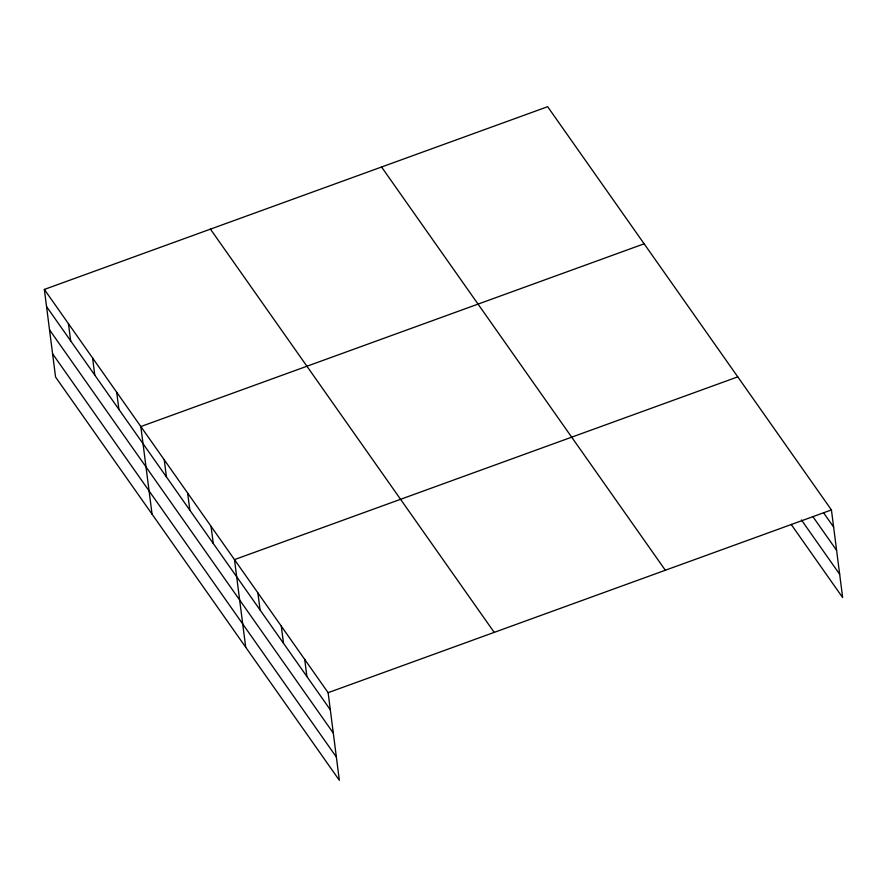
<?xml version="1.0" encoding="UTF-8"?>
<svg xmlns="http://www.w3.org/2000/svg" width="887" height="887" viewBox="0 0 887 887"><rect width="100%" height="100%" fill="white"/><g stroke="black" fill="none" stroke-linecap="round" stroke-linejoin="round"><path stroke-width="1.33" d="M44.35 289.439L328.123 692.68L339.344 780.294L55.571 377.064L44.35 289.439L547.656 106.706L831.429 509.936L842.65 597.561L791.149 524.372M644.139 243.803L140.833 426.547L152.054 514.161M737.784 376.864L234.478 559.608L245.699 647.233M328.123 692.68L831.429 509.936M823.48 512.653L833.625 527.066M813.191 517.066L836.596 550.328M801.438 519.959L839.667 574.299M381.565 167.011L665.339 570.241M210.441 229.134L494.214 632.376M46.545 306.58L330.319 709.811M49.528 329.842L333.29 733.072M52.599 353.802L336.361 757.043M304.707 659.407L306.902 676.548M281.301 626.144L283.496 643.275M257.884 592.871L260.079 610.012M211.062 526.346L213.257 543.476M187.656 493.072L189.851 510.213M164.239 459.81L166.434 476.951M116.707 392.265L118.902 409.406M92.592 357.993L94.787 375.134M68.465 323.722L70.661 340.852"/></g></svg>
